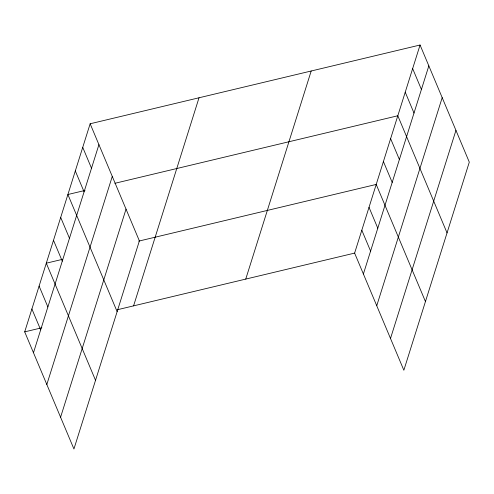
<?xml version="1.0" encoding="UTF-8"?>
<svg xmlns="http://www.w3.org/2000/svg" width="494" height="494" viewBox="0 0 494 494"><rect width="100%" height="100%" fill="white"/><g stroke="black" fill="none" stroke-linecap="round" stroke-linejoin="round"><path stroke-width="0.74" d="M90.149 123.772L139.382 240.899L73.933 448.99L24.7 331.863L90.149 123.772L420.067 45.01L469.3 162.137L403.851 370.228L354.618 253.101L420.067 45.01M33.475 352.735L98.924 144.643M46.825 384.499L112.274 176.407M60.583 417.226L126.032 209.135M133.571 305.872L199.02 97.781M245.746 279.091L311.189 71M363.393 273.979L428.835 65.881M376.743 305.743L442.192 97.645M390.501 338.464L455.95 130.373M85.048 190.425L67.894 194.519L117.134 311.646M114.874 183.305L397.812 115.763L447.045 232.89M62.701 259.276L46.3 263.191L95.533 380.318M138.765 241.115L376.212 184.435L425.451 301.562M24.7 331.863L41.854 327.769M117.164 309.787L354.618 253.101M412.644 68.592L421.419 89.47M405.228 92.18L414.003 113.052M390.612 138.653L399.387 159.525M383.412 161.544L392.187 182.416M369.012 207.319L377.786 228.197M361.818 230.21L370.586 251.088M82.733 147.354L91.507 168.226M75.316 170.936L84.085 191.808M60.694 217.409L69.469 238.281M53.5 240.3L62.269 261.172M39.1 286.082L47.875 306.953M31.9 308.972L40.675 329.844"/></g></svg>
